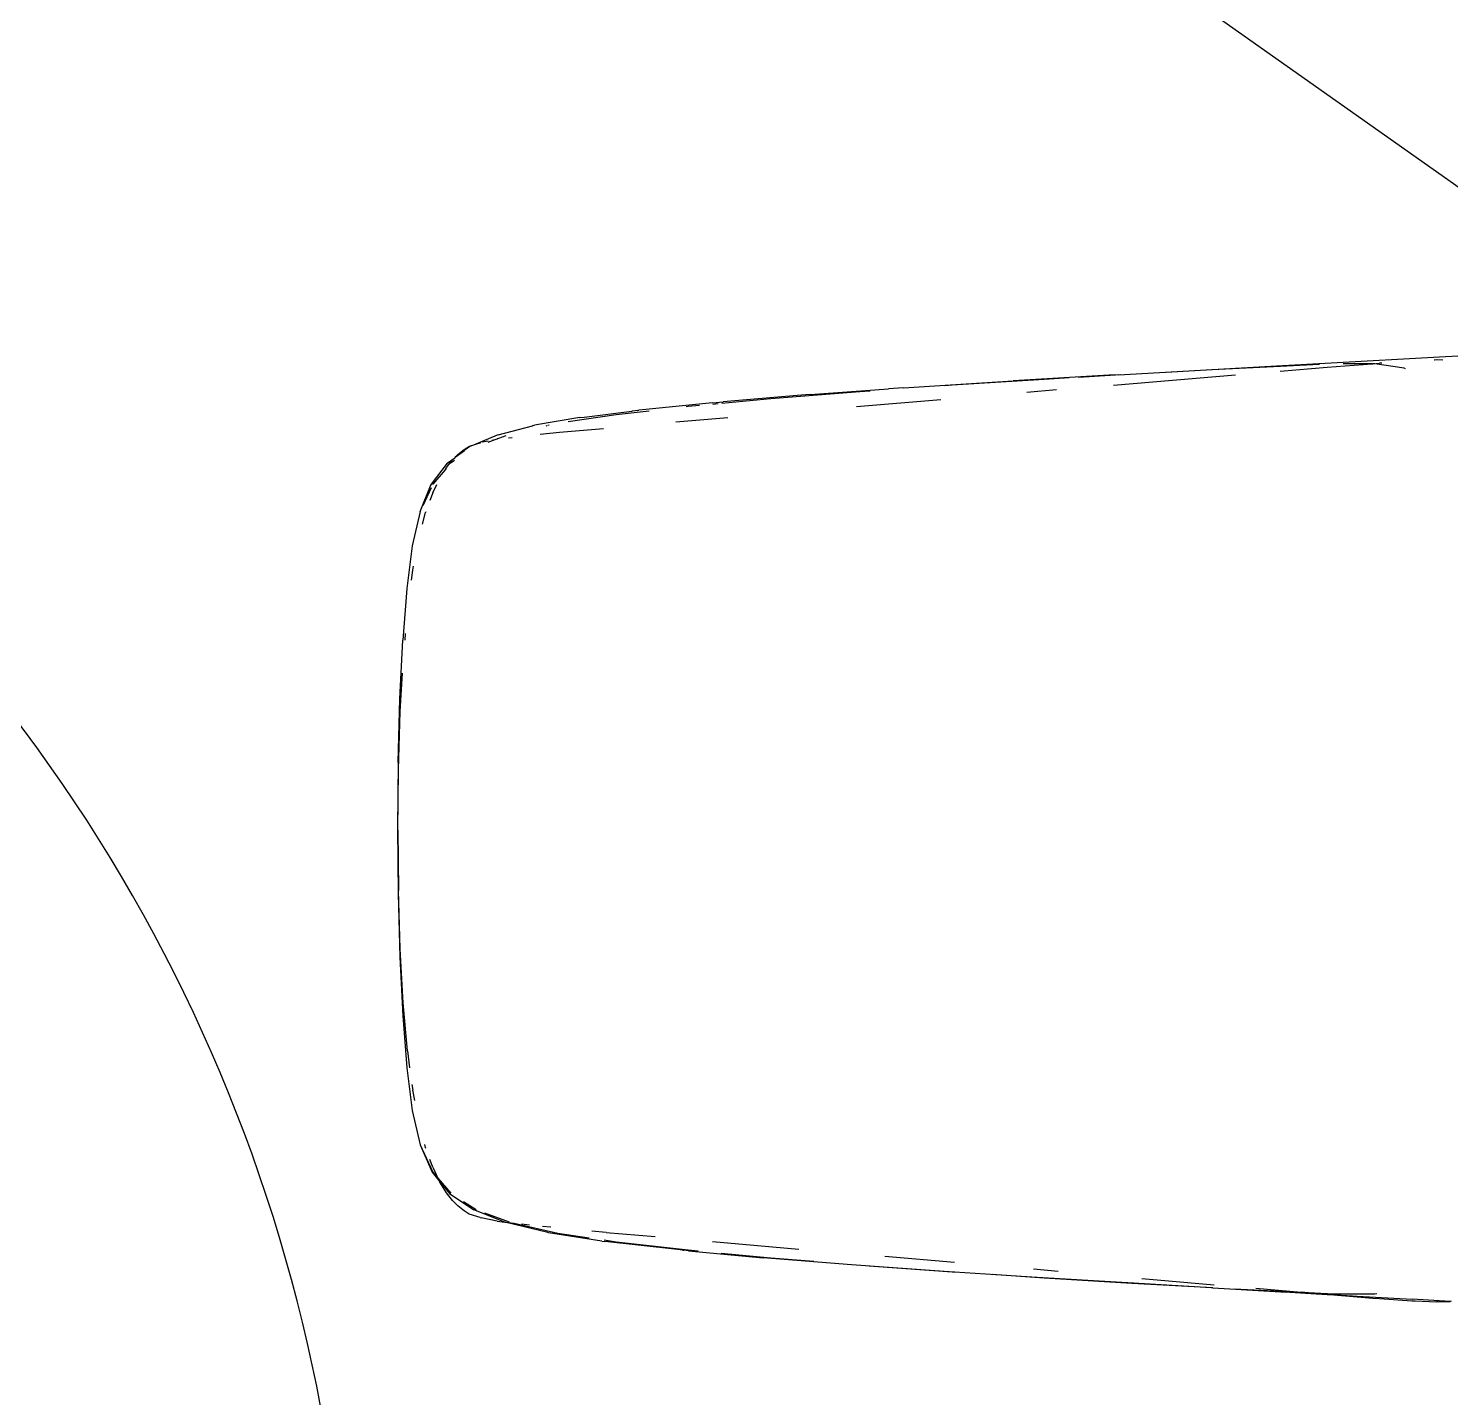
# Model space of a CAD drawing. Header units: millimetres. Extents: x -41292 to 298682, y -22072 to 33155.
# Drawn here: x 29261 to 29823, y -6362 to -5821 of the extents above; entities that cross this region are included whole.
import ezdxf

# ---------------------------------------------------------------- set-up
doc = ezdxf.new("R2010")
doc.units = ezdxf.units.MM
doc.layers.add('창호', color=4, linetype='Continuous')

# ---------------------------------------------------------------- blocks, each defined once
blk = doc.blocks.new('rmfnasesx')
for p, q in [((57222.8, 9558.16), (57348.73, 9565.1)), ((57234.9, 9558.47), (57219.41, 9557.72)), ((57220.23, 9558.03), (57222.8, 9558.16)), ((57237.92, 9557.35), (57255.61, 9558.75)), ((57255.61, 9558.75), (57244.17, 9558.75)), ((57255.61, 9558.75), (57255.96, 9558.78)), ((57255.96, 9558.78), (57258.63, 9558.97)), ((57256.69, 9558.75), (57255.96, 9558.78)), ((57268.3, 9557.05), (57256.69, 9558.75)), ((57259.43, 9559.02), (57258.63, 9558.97)), ((57280.28, 9560.21), (57280.17, 9560.21)), ((57281.06, 9560.24), (57280.28, 9560.21)), ((57283.55, 9560.17), (57281.06, 9560.24)), ((57126.02, 9552.57), (57089.74, 9550.25)), ((57151.73, 9554.21), (57113.81, 9551.96)), ((57135.92, 9553.15), (57126.02, 9552.57)), ((57156.36, 9554.35), (57139.63, 9553.37)), ((57152.77, 9554.27), (57151.73, 9554.21)), ((57155.48, 9554.43), (57152.77, 9554.27)), ((57153.5, 9550.28), (57201.72, 9554.34)), ((57155.48, 9554.43), (57220.23, 9558.03)), ((57192.28, 9556.32), (57174.31, 9555.34)), ((57219.41, 9557.72), (57192.28, 9556.32)), ((57219.28, 9555.81), (57237.92, 9557.35)), ((57268.84, 9556.77), (57268.3, 9557.05)), ((57053.26, 9547.66), (57018.02, 9544.84)), ((57033.61, 9546.54), (57064.5, 9548.8)), ((57057.34, 9547.95), (57053.26, 9547.66)), ((57070.43, 9549.2), (57064.5, 9548.8)), ((57070.43, 9549.2), (57113.81, 9551.96)), ((57089.74, 9550.25), (57086.88, 9550.04)), ((57131, 9548.38), (57119.24, 9547.38)), ((56995.02, 9543.36), (56968.62, 9540.69)), ((56985.43, 9541.81), (56984.6, 9541.71)), ((56989.91, 9542.22), (56985.43, 9541.81)), ((56995.02, 9543.36), (56999.24, 9543.72)), ((56997.26, 9542.91), (56995.11, 9542.71)), ((57018.02, 9544.84), (56998.77, 9543.05)), ((57028.46, 9546.15), (56999.24, 9543.72)), ((57033.61, 9546.54), (57028.46, 9546.15)), ((57085.27, 9544.51), (57051.89, 9541.69)), ((56942.61, 9537.48), (56924.73, 9534.44)), ((56956.93, 9538.58), (56938.04, 9535.79)), ((56942.61, 9537.48), (56944.35, 9537.7)), ((56944.35, 9537.7), (56963.21, 9540.02)), ((56970.05, 9540.07), (56956.93, 9538.58)), ((56963.48, 9540.06), (56963.21, 9540.02)), ((56965.5, 9540.31), (56963.48, 9540.06)), ((56965.5, 9540.31), (56965.96, 9540.37)), ((56968.62, 9540.69), (56965.96, 9540.37)), ((57001.07, 9537.38), (56980.59, 9535.64)), ((56909.88, 9530.58), (56901.51, 9526.98)), ((56913.37, 9530.29), (56909.04, 9528.71)), ((56910.31, 9530.71), (56909.88, 9530.58)), ((56910.31, 9530.71), (56923.86, 9534.22)), ((56923.95, 9534.26), (56923.86, 9534.22)), ((56924.13, 9534.29), (56923.95, 9534.26)), ((56924.13, 9534.29), (56924.73, 9534.44)), ((56926.91, 9530.87), (56934.61, 9531.65)), ((56929.63, 9534.23), (56929.12, 9534.12)), ((56930.53, 9534.43), (56929.94, 9534.3)), ((56934.61, 9531.65), (56951.93, 9533.19)), ((56898.72, 9525.77), (56893.39, 9521.81)), ((56893.39, 9521.81), (56896.98, 9524.42)), ((56894.45, 9522.88), (56896.36, 9524.5)), ((56896.36, 9524.5), (56896.93, 9524.86)), ((56896.93, 9524.86), (56898.95, 9526.12)), ((56896.98, 9524.42), (56897.05, 9524.48)), ((56898.7, 9525.69), (56898.93, 9525.86)), ((56898.93, 9525.86), (56898.72, 9525.77)), ((56901.51, 9526.98), (56898.93, 9525.86)), ((56898.95, 9526.12), (56901.51, 9526.98)), ((56901.51, 9526.98), (56903.23, 9527.55)), ((56903.23, 9527.55), (56903.46, 9527.62)), ((56906.42, 9528.21), (56903.95, 9527.73)), ((56909.04, 9528.71), (56906.19, 9527.68)), ((56909.04, 9528.71), (56907.81, 9528.48)), ((56909.96, 9528.89), (56909.04, 9528.71)), ((56914.45, 9529.47), (56915.81, 9529.64)), ((56890.17, 9519.41), (56883.92, 9511.11)), ((56889.91, 9517.74), (56892.33, 9520.74)), ((56890.17, 9519.41), (56890.24, 9519.46)), ((56890.24, 9519.46), (56893.15, 9521.57)), ((56891.72, 9519.62), (56891.43, 9519.28)), ((56893.09, 9520.49), (56891.72, 9519.62)), ((56892.58, 9520.99), (56892.33, 9520.74)), ((56893.15, 9521.57), (56893.39, 9521.81)), ((56894.45, 9522.88), (56893.39, 9521.81)), ((56889.36, 9516.86), (56884.46, 9511.18)), ((56889.36, 9516.86), (56889.91, 9517.74)), ((56889.81, 9517.39), (56889.36, 9516.86)), ((56879.47, 9500.37), (56883.92, 9511.11)), ((56883.81, 9509.73), (56880.55, 9502.57)), ((56884.47, 9507.67), (56883.4, 9504.69)), ((56883.87, 9510.73), (56884.05, 9511.15)), ((56884.46, 9511.18), (56884.44, 9511.12)), ((56884.47, 9507.67), (56886.04, 9510.97)), ((56879.47, 9500.37), (56881.82, 9505.89)), ((56881.85, 9505.97), (56881.82, 9505.89)), ((56879.56, 9500.38), (56876.38, 9486.8)), ((56879.47, 9500.37), (56876.38, 9486.8)), ((56879.63, 9500.54), (56879.56, 9500.38)), ((56880.46, 9495.32), (56881.68, 9499.91)), ((56881.8, 9500.23), (56881.68, 9499.91)), ((56876.38, 9486.8), (56874.3, 9469.98)), ((56876.03, 9473.27), (56876.56, 9477.22)), ((56876.56, 9477.22), (56876.85, 9478.72)), ((56874.3, 9469.98), (56872.68, 9449.5)), ((56873.64, 9452.09), (56873.42, 9449.49)), ((56871.52, 9426.27), (56872.68, 9449.5)), ((56871.67, 9421.32), (56872.49, 9436.4)), ((56870.83, 9401.21), (56871.52, 9426.27)), ((56870.97, 9398.29), (56871.67, 9421.32)), ((56870.83, 9401.21), (56870.6, 9375.23)), ((56870.73, 9374.43), (56870.97, 9398.29)), ((56870.6, 9375.23), (56870.83, 9349.25)), ((56870.73, 9374.43), (56870.97, 9350.57)), ((56871.67, 9327.53), (56870.97, 9350.57)), ((56870.83, 9349.25), (56871.52, 9324.19)), ((56871.52, 9324.19), (56872.68, 9300.96)), ((56872.83, 9306.15), (56871.67, 9327.53)), ((56874.46, 9287.24), (56872.83, 9306.15)), ((56872.68, 9300.96), (56874.3, 9280.48)), ((56874.46, 9287.24), (56875.36, 9280.52)), ((56874.3, 9280.48), (56876.38, 9263.66)), ((56876.26, 9273.83), (56876.56, 9271.62)), ((56877.36, 9267.5), (56876.56, 9271.62)), ((56876.38, 9263.66), (56879.52, 9250.07)), ((56876.38, 9263.66), (56879.56, 9250.07)), ((56879.52, 9250.07), (56884.24, 9239.29)), ((56879.56, 9250.07), (56884.46, 9239.27)), ((56881.68, 9248.93), (56881.34, 9250.19)), ((56881.82, 9248.53), (56881.68, 9248.93)), ((56884.46, 9241.17), (56883.38, 9244.18)), ((56884.24, 9239.29), (56886.93, 9236)), ((56884.46, 9241.17), (56886.5, 9236.9)), ((56884.46, 9239.27), (56886.5, 9236.9)), ((56886.5, 9236.9), (56891.58, 9230.98)), ((56886.5, 9236.9), (56886.93, 9236)), ((56886.93, 9236), (56887.24, 9235.33)), ((56886.93, 9236), (56891.12, 9230.85)), ((56889.9, 9231.09), (56887.24, 9235.33)), ((56892.33, 9228.08), (56889.9, 9231.09)), ((56891.12, 9230.85), (56900.68, 9224.33)), ((56894.45, 9225.94), (56892.33, 9228.08)), ((56896.66, 9227.66), (56901.64, 9224.48)), ((56896.36, 9224.32), (56894.45, 9225.94)), ((56896.93, 9223.96), (56896.36, 9224.32)), ((56898.94, 9222.69), (56896.93, 9223.96)), ((56903.23, 9221.26), (56898.94, 9222.69)), ((56912.97, 9219.51), (56900.68, 9224.33)), ((56903.23, 9221.26), (56903.58, 9221.15)), ((56909.96, 9219.9), (56903.58, 9221.15)), ((56904.88, 9223.21), (56914.71, 9219.62)), ((56909.96, 9219.9), (56912.97, 9219.51)), ((56913.47, 9219.31), (56912.97, 9219.51)), ((56912.97, 9219.51), (56916.6, 9219.04)), ((56930.01, 9215.37), (56913.47, 9219.31)), ((56916.6, 9219.04), (56916.62, 9219.04)), ((56916.62, 9219.04), (56933.94, 9215.18)), ((56922.66, 9218.33), (56919.62, 9218.65)), ((56931.19, 9217.46), (56927.88, 9217.8)), ((56930.29, 9215.31), (56930.01, 9215.37)), ((56953.01, 9215.44), (56947.39, 9215.95)), ((56953.01, 9215.44), (56972.33, 9213.75)), ((56951.28, 9212.02), (56930.29, 9215.31)), ((56933.94, 9215.18), (56946.3, 9213.34)), ((56951.28, 9212.02), (56952.44, 9211.87)), ((56952.19, 9212.46), (56956.93, 9211.75)), ((56981.21, 9208.6), (56952.44, 9211.87)), ((56956.93, 9211.75), (56985.43, 9208.48)), ((56995.08, 9211.79), (57029.19, 9208.84)), ((56983.23, 9208.4), (56981.21, 9208.6)), ((56983.23, 9208.4), (56983.6, 9208.37)), ((56985.53, 9208.19), (56983.6, 9208.37)), ((56985.43, 9208.48), (56989.4, 9208.11)), ((56985.53, 9208.19), (56985.55, 9208.19)), ((56985.55, 9208.19), (57014.98, 9205.43)), ((56998.41, 9207.25), (57018.02, 9205.4)), ((57049.98, 9202.62), (57014.98, 9205.43)), ((57018.02, 9205.4), (57035.04, 9204.01)), ((57090.6, 9203.55), (57063.06, 9205.92)), ((57086.57, 9199.98), (57049.98, 9202.62)), ((57056.93, 9202.26), (57089.74, 9199.88)), ((57123.32, 9197.6), (57086.57, 9199.98)), ((57089.74, 9199.88), (57090.76, 9199.82)), ((57105.56, 9198.85), (57126.01, 9197.51)), ((57131.58, 9200.02), (57121.9, 9200.86)), ((57123.36, 9197.6), (57123.32, 9197.6)), ((57158.99, 9195.43), (57123.36, 9197.6)), ((57126.01, 9197.51), (57160.67, 9195.42)), ((57159.14, 9195.43), (57158.99, 9195.43)), ((57192.12, 9193.51), (57159.14, 9195.43)), ((57160.67, 9195.42), (57190.2, 9193.77)), ((57164.7, 9197.18), (57193.25, 9194.73)), ((57192.73, 9193.49), (57192.12, 9193.51)), ((57192.73, 9193.49), (57221.77, 9191.84)), ((57201.13, 9193.18), (57219.41, 9192.22)), ((57209.69, 9193.33), (57227.68, 9191.8)), ((57219.41, 9192.22), (57227.68, 9191.8)), ((57223.1, 9191.76), (57221.77, 9191.84)), ((57223.1, 9191.76), (57231.43, 9191.29)), ((57237.92, 9190.94), (57227.68, 9191.8)), ((57227.68, 9191.8), (57240.63, 9191.15)), ((57231.43, 9191.29), (57237.92, 9190.94)), ((57237.92, 9190.94), (57238.92, 9190.86)), ((57238.92, 9190.86), (57255.96, 9189.48)), ((57238.92, 9190.86), (57247.93, 9190.35)), ((57240.63, 9191.15), (57256.69, 9191.12)), ((57247.93, 9190.35), (57249.81, 9190.25)), ((57249.81, 9190.25), (57271.45, 9189.01)), ((57255.96, 9189.48), (57258.63, 9189.29)), ((57256.69, 9191.12), (57257.48, 9191.24)), ((57258.63, 9189.29), (57271.39, 9188.4)), ((57271.39, 9188.4), (57272.71, 9188.33)), ((57286.46, 9188.12), (57271.45, 9189.01)), ((57272.71, 9188.33), (57281.05, 9187.97)), ((57281.69, 9187.98), (57281.05, 9187.97)), ((57281.69, 9187.98), (57286.46, 9188.12)), ((57286.84, 9188.18), (57286.46, 9188.12))]:
    blk.add_line(p, q)

msp = doc.modelspace()

# ---------------------------------------------------------------- linework, layer by layer
msp.add_lwpolyline([(21289.27, 153.15), (42289.27, -14696.85)])
at = {"layer": '창호'}
msp.add_arc((28742.16, -6484.66), 645.77, 354.24437, 93.32764, dxfattribs=at)

# ---------------------------------------------------------------- block references
msp.add_blockref('rmfnasesx', (-27463.27, -15512.43))

doc.saveas('drawing.dxf')
